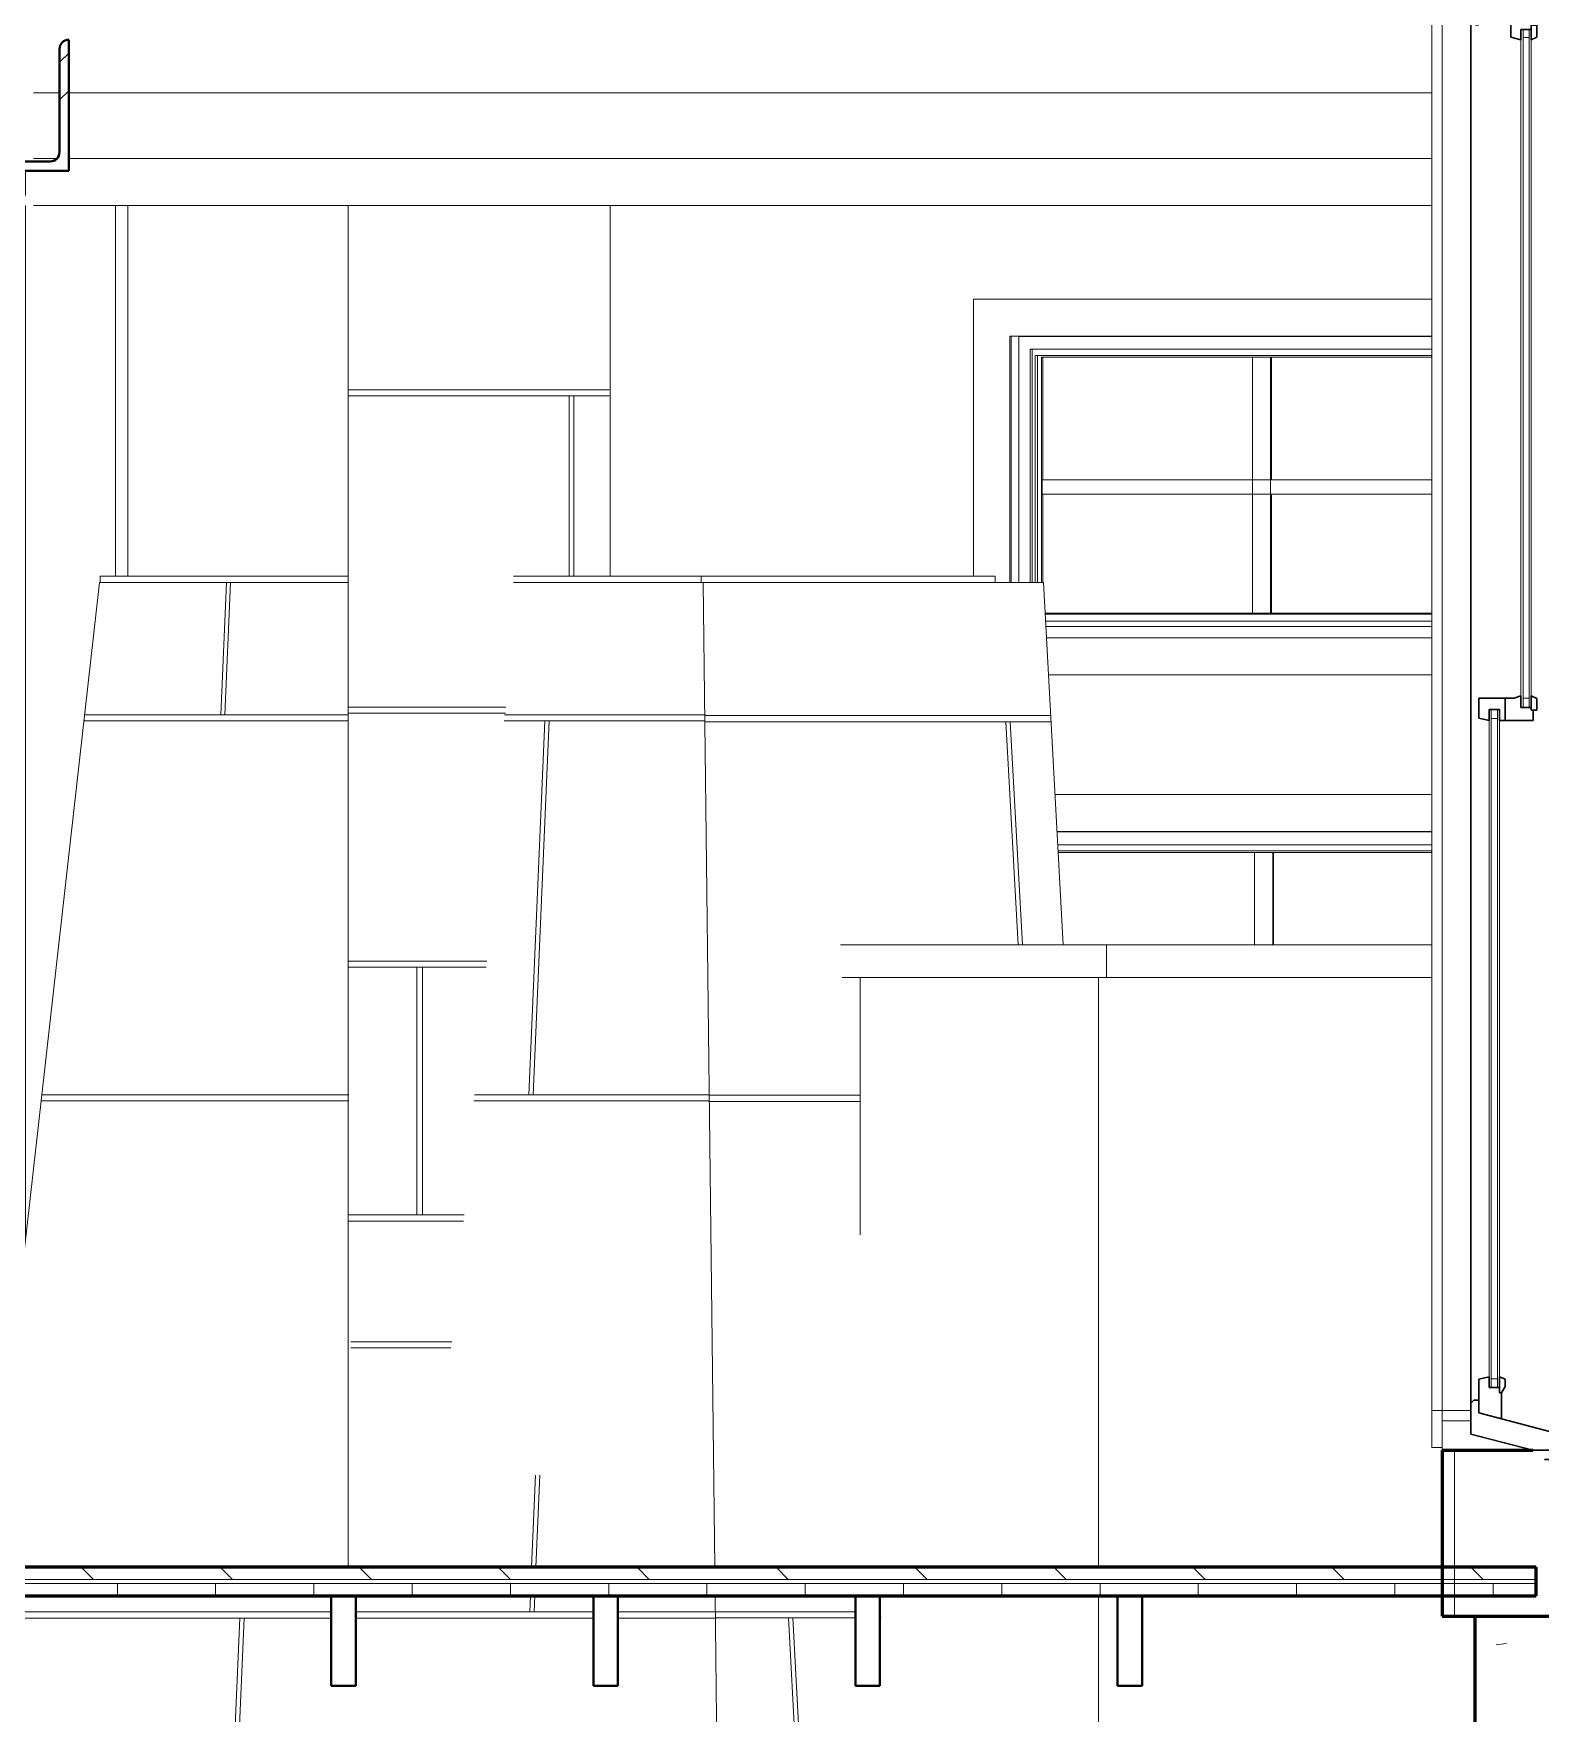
# Model space of a CAD drawing. Header units: inches. Extents: x 94 to 2128, y -110 to 279.
# Drawn here: x 424.6 to 516.6, y -6.4 to 96.1 of the extents above; entities that cross this region are included whole.
import ezdxf

# ---------------------------------------------------------------- set-up
doc = ezdxf.new("R2010")
doc.units = ezdxf.units.IN
doc.header["$MEASUREMENT"] = 0
for name, color, linetype, lineweight in [('A-FLOR', 192, 'Continuous', 18), ('A-FLOR-MCUT', 51, 'Continuous', 18), ('A-FLOR-PATT', 8, 'Continuous', 60), ('A-GLAZ', 151, 'Continuous', 18), ('A-WALL', 113, 'Continuous', 18), ('A-WALL-PATT', 111, 'Continuous', 18), ('I-WALL', 2, 'Continuous', 18), ('M-HVAC-CDFF', 50, 'Continuous', 9), ('Q-CASE', 31, 'Continuous', 9), ('S-BEAM', 12, 'Continuous', 9), ('S-FNDN', 32, 'Continuous', 18)]:
    doc.layers.add(name, color=color, linetype=linetype, lineweight=lineweight)

# ---------------------------------------------------------------- blocks, each defined once
blk = doc.blocks.new('L-Angle - L8X4X9_16-1195451-Section - East_West - Looking South - Entry')
at = {"layer": 'S-BEAM'}
h = blk.add_hatch(dxfattribs=at)
h.set_pattern_fill('FP_10', color=256, style=0, pattern_type=2)
h.set_pattern_definition([(45, (267.742, 68.948), (-4.75176, 4.75176), []), (45, (267.742, 76.148), (-4.75176, 4.75176), [])])
h.paths.add_polyline_path([(422.78, 87.75), (426.78, 87.75), (426.78, 95.75), (426.38, 95.59), (426.22, 95.19), (426.22, 88.88), (426.05, 88.48), (425.65, 88.31), (423.34, 88.31), (422.94, 88.15)], flags=0)
at = {"layer": 'S-BEAM', "lineweight": 40}
for p, q in [((426.78, 87.75), (426.78, 95.75)), ((426.22, 95.19), (426.22, 88.88)), ((425.65, 88.31), (423.34, 88.31)), ((422.78, 87.75), (426.78, 87.75))]:
    blk.add_line(p, q, dxfattribs=at)
for centre, radius, start, end in [((426.78, 95.19), 0.563, 90, 180), ((423.34, 87.75), 0.562, 90, 180), ((425.65, 88.88), 0.563, 270, 0)]:
    blk.add_arc(centre, radius, start, end, dxfattribs=at)
blk = doc.blocks.new('Dimension Lumber - 2x6_s-1346429-Section - East_West - Looking South - Entry')
at = {"layer": 'S-BEAM', "lineweight": 40}
for p, q in [((444.31, 0.75), (442.81, 0.75)), ((442.81, 0.75), (442.81, -4.75)), ((444.31, -4.75), (444.31, 0.75)), ((442.81, -4.75), (444.31, -4.75))]:
    blk.add_line(p, q, dxfattribs=at)
blk = doc.blocks.new('Dimension Lumber - 2x6_s-1346430-Section - East_West - Looking South - Entry')
at = {"layer": 'S-BEAM', "lineweight": 40}
for p, q in [((460.31, 0.75), (458.81, 0.75)), ((458.81, 0.75), (458.81, -4.75)), ((460.31, -4.75), (460.31, 0.75)), ((458.81, -4.75), (460.31, -4.75))]:
    blk.add_line(p, q, dxfattribs=at)
blk = doc.blocks.new('Dimension Lumber - 2x6_s-1346431-Section - East_West - Looking South - Entry')
at = {"layer": 'S-BEAM', "lineweight": 40}
for p, q in [((476.31, 0.75), (474.81, 0.75)), ((474.81, 0.75), (474.81, -4.75)), ((476.31, -4.75), (476.31, 0.75)), ((474.81, -4.75), (476.31, -4.75))]:
    blk.add_line(p, q, dxfattribs=at)
blk = doc.blocks.new('Window-Awning-Andersen-400_Series - 31-1_2_ x 20-1_2_-1256175-Section - East_West - Looking South - Entry')
at = {"layer": 'A-GLAZ', "lineweight": 9}
for p, q in [((510.01, 79.91), (482.01, 79.91)), ((482.01, 79.91), (482.01, 62.99)), ((484.24, 62.62), (484.24, 77.66)), ((484.24, 77.66), (510.01, 77.66)), ((484.32, 62.62), (484.32, 77.66)), ((484.32, 77.66), (484.32, 62.62)), ((484.78, 77.64), (510.01, 77.64)), ((484.78, 62.62), (484.78, 77.64)), ((485.48, 62.62), (485.48, 76.85)), ((485.48, 76.85), (510.01, 76.85)), ((485.61, 62.62), (485.61, 76.85)), ((485.79, 62.62), (485.79, 76.48)), ((485.79, 76.48), (510.01, 76.48)), ((485.92, 62.62), (485.92, 76.48)), ((486.17, 62.62), (486.17, 76.38)), ((486.17, 76.38), (510.01, 76.38)), ((486.26, 76.38), (486.26, 68.88)), ((486.26, 68), (486.26, 62.62)), ((510.01, 60.75), (486.4, 60.75)), ((486.4, 60.67), (510.01, 60.67)), ((486.42, 60.26), (510.01, 60.26)), ((510.01, 59.92), (486.44, 59.92)), ((510.01, 59.23), (486.48, 59.23)), ((486.6, 56.98), (510.01, 56.98))]:
    blk.add_line(p, q, dxfattribs=at)
at = {"layer": 'A-GLAZ'}
for p, q in [((499.05, 76.38), (499.05, 60.75)), ((500.16, 60.75), (500.16, 76.38)), ((500.21, 76.38), (500.21, 68.88)), ((510.01, 68.88), (486.21, 68.88)), ((486.21, 68.88), (486.21, 68)), ((486.21, 68), (510.01, 68)), ((500.21, 68), (500.21, 60.75))]:
    blk.add_line(p, q, dxfattribs=at)
blk = doc.blocks.new('Window-Casement-Andersen-400_Series - 31-1_2_ x 71-7_8_-1256016-Section - East_West - Looking South - Entry')
at = {"layer": 'A-GLAZ', "lineweight": 9}
for p, q in [((510.01, 49.66), (487, 49.66)), ((487.13, 47.41), (510.01, 47.41)), ((487.13, 47.39), (510.01, 47.39)), ((487.17, 46.6), (510.01, 46.6)), ((487.19, 46.23), (510.01, 46.23)), ((487.2, 46.13), (510.01, 46.13))]:
    blk.add_line(p, q, dxfattribs=at)
at = {"layer": 'A-GLAZ'}
for p, q in [((499.17, 46.13), (499.17, 40.5)), ((500.29, 40.5), (500.29, 46.13)), ((500.34, 46.13), (500.34, 40.5))]:
    blk.add_line(p, q, dxfattribs=at)
blk = doc.blocks.new('Walls 7 - Walls 7-1353541-Section - East_West - Looking South - Entry')
at = {"layer": 'A-WALL-PATT', "lineweight": 9}
h = blk.add_hatch(dxfattribs=at)
h.set_pattern_fill('FP_14', color=256, style=0, pattern_type=2)
h.set_pattern_definition([(180, (487.32, 31.27), (-36.28, 143.74), [42.426, 0, 0, 0]), (180, (488.32, 54.48), (-36.28, 143.74), [42.426, 0, 0, 0]), (180, (488.98, 69.95), (-36.28, 143.74), [42.426, 0, 0, 0]), (180, (489.31, 77.68), (-36.28, 143.74), [42.426, 0, 0, 0]), (180, (489.97, 93.15), (-36.28, 143.74), [42.426, 0, 0, 0]), (180, (490.63, 108.63), (-36.28, 143.74), [42.426, 0, 0, 0]), (180, (491.46, 127.97), (-36.28, 143.74), [42.426, 0, 0, 0]), (180, (492.12, 143.44), (-36.28, 143.74), [42.426, 0, 0, 0]), (180, (487.31, 30.9), (-36.28, 143.74), [42.426, 0, 0, 0]), (180, (488.3, 54.1), (-36.28, 143.74), [42.426, 0, 0, 0]), (180, (488.96, 69.57), (-36.28, 143.74), [42.426, 0, 0, 0]), (180, (489.3, 77.31), (-36.28, 143.74), [42.426, 0, 0, 0]), (180, (489.96, 92.78), (-36.28, 143.74), [42.426, 0, 0, 0]), (180, (490.62, 108.25), (-36.28, 143.74), [42.426, 0, 0, 0]), (180, (491.44, 127.59), (-36.28, 143.74), [42.426, 0, 0, 0]), (180, (492.1, 143.06), (-36.28, 143.74), [42.426, 0, 0, 0]), (87.55, (454.8, 31.267), (-42.427, -0.0001), [22.854, -121.015]), (87.55, (478.42, 54.475), (-42.427, -0.0001), [15.11, -128.758]), (87.55, (457.867, 69.946), (-42.427, -0.0001), [7.368, -136.5]), (87.55, (451.126, 77.68), (-42.427, -0.0001), [15.11, -128.758]), (87.55, (473.71, 93.154), (-42.427, -0.0001), [15.11, -128.758]), (87.55, (459.52, 108.626), (-42.427, -0.0001), [18.983, -124.886]), (87.55, (485.097, 127.965), (-42.427, -0.0001), [15.111, -128.758]), (87.55, (461.01, 143.437), (-42.427, -0.0001), [8.367, -135.501]), (87.55, (455.063, 31.267), (-42.427, -0.0001), [22.854, -121.015]), (87.55, (478.683, 54.475), (-42.427, -0.0001), [15.11, -128.758]), (87.55, (458.13, 69.946), (-42.427, -0.0001), [7.368, -136.5]), (87.55, (451.39, 77.68), (-42.427, -0.0001), [15.11, -128.758]), (87.55, (473.974, 93.154), (-42.427, -0.0001), [15.11, -128.758]), (87.55, (459.786, 108.626), (-42.427, -0.0001), [18.983, -124.886]), (87.55, (485.36, 127.965), (-42.427, -0.0001), [15.111, -128.758]), (87.55, (461.275, 143.437), (-42.427, -0.0001), [8.367, -135.501])])
h.paths.add_polyline_path([(426.69, -46.5), (466.8, -46.5), (466.24, 0.75), (460.31, 0.75), (460.31, -4.75), (458.81, -4.75), (458.81, 0.75), (444.31, 0.75), (444.31, -4.75), (442.81, -4.75), (442.81, 0.75), (421.68, 0.75), (420.86, -6.5), (426.38, -6.5), (426.38, -9.72), (426.69, -9.66), (426.69, -42.34)], flags=0)
h.paths.add_polyline_path([(441.93, 2.5), (444.69, 2.5), (444.07, 14.39), (443.84, 34.05), (443.84, 62.62), (428.66, 62.62), (421.88, 2.5), (432.26, 2.5)], flags=0)
h.paths.add_polyline_path([(448.2, 2.5), (466.22, 2.5), (465.51, 62.62), (453.94, 62.62), (452.78, 45.73), (450.88, 23.46), (449, 6.96)], flags=0)
h = blk.add_hatch(dxfattribs=at)
h.set_pattern_fill('FP_15', color=256, style=0, pattern_type=2)
h.set_pattern_definition([(180, (517.7, 31.24), (-50.26, 143.57), [42.426, 0, 0, 0]), (180, (516.44, 54.42), (-50.26, 143.57), [42.426, 0, 0, 0]), (180, (515.6, 69.88), (-50.26, 143.57), [42.426, 0, 0, 0]), (180, (515.17, 77.6), (-50.26, 143.57), [42.426, 0, 0, 0]), (180, (514.33, 93.06), (-50.26, 143.57), [42.426, 0, 0, 0]), (180, (513.49, 108.51), (-50.26, 143.57), [42.426, 0, 0, 0]), (180, (512.43, 127.83), (-50.26, 143.57), [42.426, 0, 0, 0]), (180, (511.59, 143.28), (-50.26, 143.57), [42.426, 0, 0, 0]), (180, (517.73, 30.87), (-50.26, 143.57), [42.426, 0, 0, 0]), (180, (516.46, 54.05), (-50.26, 143.57), [42.426, 0, 0, 0]), (180, (515.62, 69.5), (-50.26, 143.57), [42.426, 0, 0, 0]), (180, (515.2, 77.23), (-50.26, 143.57), [42.426, 0, 0, 0]), (180, (514.35, 92.68), (-50.26, 143.57), [42.426, 0, 0, 0]), (180, (513.51, 108.14), (-50.26, 143.57), [42.426, 0, 0, 0]), (180, (512.45, 127.45), (-50.26, 143.57), [42.426, 0, 0, 0]), (180, (511.61, 142.91), (-50.26, 143.57), [42.426, 0, 0, 0]), (93.125, (485.18, 31.24), (-42.426, 0.0002), [22.84, -120.945]), (93.125, (506.54, 54.42), (-42.426, 0.0002), [15.103, -128.684]), (93.125, (484.484, 69.875), (-42.426, 0.0002), [7.364, -136.422]), (93.125, (476.99, 77.6), (-42.426, 0.0002), [15.103, -128.684]), (93.125, (498.07, 93.056), (-42.426, 0.0002), [15.103, -128.684]), (93.125, (482.375, 108.51), (-42.426, 0.0002), [18.972, -124.815]), (93.125, (506.07, 127.83), (-42.426, 0.0002), [15.103, -128.684]), (93.125, (480.477, 143.28), (-42.426, 0.0002), [8.363, -135.424]), (93.125, (485.445, 31.24), (-42.426, 0.0002), [22.84, -120.945]), (93.125, (506.806, 54.42), (-42.426, 0.0002), [15.103, -128.684]), (93.125, (484.75, 69.875), (-42.426, 0.0002), [7.364, -136.422]), (93.125, (477.257, 77.6), (-42.426, 0.0002), [15.103, -128.684]), (93.125, (498.333, 93.056), (-42.426, 0.0002), [15.103, -128.684]), (93.125, (482.64, 108.51), (-42.426, 0.0002), [18.972, -124.815]), (93.125, (506.334, 127.83), (-42.426, 0.0002), [15.103, -128.684]), (93.125, (480.74, 143.28), (-42.426, 0.0002), [8.363, -135.424])])
h.paths.add_polyline_path([(478.89, -46.5), (476.31, 0.72), (476.31, -4.75), (474.81, -4.75), (474.81, 0.75), (466.24, 0.75), (466.8, -46.5)], flags=0)
h.paths.add_polyline_path([(466.22, 2.5), (476.21, 2.5), (475.1, 22.78), (475.1, 38.5), (474, 38.5), (473.89, 40.5), (487.5, 40.5), (486.29, 62.62), (465.51, 62.62), (466.19, 5.08)], flags=0)
at = {"layer": 'A-WALL'}
for p, q in [((428.66, 62.62), (421.88, 2.5)), ((428.66, 62.62), (443.84, 62.62)), ((453.94, 62.62), (465.51, 62.62)), ((466.22, 2.5), (465.51, 62.62)), ((465.51, 62.62), (486.29, 62.62)), ((487.5, 40.5), (486.29, 62.62)), ((466.8, -46.5), (466.24, 0.75))]:
    blk.add_line(p, q, dxfattribs=at)
blk = doc.blocks.new('Window-Double_Hung-Andersen-400_Series-Tilt_Wash - 25-5_8_ x 88-7_8_-1260955-Section - East_West - Looking South - Entry')
at = {"layer": 'A-GLAZ', "lineweight": 30}
for p, q in [((516.88, 102.25), (516.88, 98)), ((518.44, 102.25), (516.88, 102.25)), ((518.44, 94.37), (518.44, 102.25)), ((518.44, 101.75), (518.44, 101.38)), ((518.44, 101.38), (518.44, 97.75)), ((518.26, 98), (512.38, 98)), ((512.38, 98), (512.38, 10.62)), ((518.26, 9.06), (518.26, 98)), ((518.44, 97.75), (518.26, 97.75)), ((512.66, 96.66), (512.38, 96.94)), ((512.88, 96.66), (512.66, 96.66)), ((512.88, 97.31), (512.88, 96.66)), ((516.19, 97.31), (512.88, 97.31)), ((514.82, 97.31), (514.82, 95.91)), ((516.41, 96.63), (516.07, 96.63)), ((516.07, 95.75), (516.07, 96.63)), ((516.19, 96.63), (516.19, 97.31)), ((517.44, 96.75), (516.19, 96.75)), ((516.41, 95.91), (516.41, 96.63)), ((517.44, 97.06), (517.44, 96.75)), ((518.26, 97.06), (517.44, 97.06)), ((514.82, 95.91), (515.44, 95.75)), ((515.44, 95.75), (515.44, 96.38)), ((516.07, 96.38), (515.44, 96.38)), ((516.41, 95.91), (516.07, 95.75)), ((515.04, 55.56), (512.88, 55.56)), ((512.88, 55.56), (512.88, 54.34)), ((514.48, 55.56), (514.48, 54.19)), ((515.04, 55.56), (515.44, 55.69)), ((515.44, 55.69), (515.44, 54.99)), ((516.07, 55.69), (516.07, 54.81)), ((516.07, 55.69), (516.41, 55.53)), ((516.41, 54.81), (516.41, 55.53)), ((514.13, 54.86), (513.51, 54.86)), ((513.51, 54.86), (513.51, 54.19)), ((514.13, 54.19), (514.13, 54.86)), ((516.07, 54.99), (515.44, 54.99)), ((516.07, 54.81), (516.41, 54.81)), ((516.19, 54.19), (516.19, 54.81)), ((513.51, 54.19), (512.88, 54.34)), ((514.48, 54.19), (514.13, 54.19)), ((516.19, 54.19), (514.48, 54.19)), ((518.44, 8.92), (518.44, 54.27)), ((513.51, 14.12), (512.88, 13.97)), ((512.88, 11.91), (512.88, 13.97)), ((513.51, 13.46), (513.51, 14.12)), ((514.13, 13.46), (513.51, 13.46)), ((514.48, 13.97), (514.13, 14.12)), ((514.13, 14.12), (514.13, 13.15)), ((514.48, 13.53), (514.26, 13.15)), ((514.48, 13.53), (514.48, 13.97)), ((512.57, 12.69), (512.38, 12.5)), ((512.57, 12.69), (512.88, 12.69)), ((514.13, 13.15), (514.26, 13.15)), ((514.26, 11.55), (514.26, 13.15)), ((517.87, 10.6), (512.88, 11.91)), ((512.38, 10.62), (516.17, 9.63)), ((517.87, 10.2), (517.87, 10.6)), ((516.17, 9.63), (517.29, 9.63)), ((517.29, 9.63), (517.29, 9.06)), ((518.26, 10.09), (517.87, 10.2)), ((517.29, 9.06), (516.88, 9.06)), ((517.29, 9.06), (518.26, 9.06)), ((518.26, 9.06), (518.26, 8.95)), ((518.26, 8.95), (518.26, 9.06)), ((518.26, 8.95), (518.44, 8.92)), ((518.69, 8.88), (518.26, 8.95)), ((518.69, 7.13), (518.69, 8.88)), ((517.63, 7.13), (518.69, 7.13))]:
    blk.add_line(p, q, dxfattribs=at)
at = {"layer": 'A-GLAZ', "lineweight": 9}
for p, q in [((510.63, 99.56), (510.01, 99.56)), ((510.01, 99.56), (510.01, 9.81)), ((510.63, 9.81), (510.63, 99.56)), ((512.38, 97.94), (510.63, 97.94)), ((510.63, 97.94), (510.63, 11.44)), ((512.38, 11.44), (512.38, 97.94)), ((510.63, 97.31), (510.01, 97.31)), ((512.38, 97.31), (510.63, 97.31)), ((515.44, 95.75), (515.44, 55.69)), ((515.57, 96.38), (515.57, 95.75)), ((515.94, 95.88), (515.57, 95.88)), ((515.57, 95.75), (515.57, 55.69)), ((515.94, 96.38), (515.94, 95.75)), ((515.94, 95.75), (515.94, 55.69)), ((516.07, 95.75), (516.07, 55.69)), ((515.57, 54.99), (515.57, 55.69)), ((515.94, 55.56), (515.57, 55.56)), ((515.94, 54.99), (515.94, 55.69)), ((513.63, 54.19), (513.63, 54.86)), ((514.01, 54.19), (514.01, 54.86)), ((513.51, 54.19), (513.51, 14.12)), ((514.01, 54.31), (513.63, 54.31)), ((513.63, 54.19), (513.63, 14.12)), ((514.01, 54.19), (514.01, 14.12)), ((514.13, 54.19), (514.13, 14.12)), ((513.63, 14.12), (513.63, 13.46)), ((514.01, 14), (513.63, 14)), ((514.01, 14.12), (514.01, 13.46)), ((510.63, 12.06), (510.01, 12.06)), ((512.38, 12.06), (510.63, 12.06)), ((510.63, 11.44), (512.38, 11.44)), ((510.01, 9.81), (510.63, 9.81))]:
    blk.add_line(p, q, dxfattribs=at)
blk = doc.blocks.new('Casework 50 - Casework 8-1393679-Section - East_West - Looking South - Entry')
at = {"layer": 'Q-CASE'}
for p, q in [((428.7, 62.99), (443.84, 62.99)), ((428.7, 62.99), (428.7, 62.62)), ((443.84, 62.62), (428.7, 62.62)), ((453.94, 62.99), (465.39, 62.99)), ((465.39, 62.62), (453.94, 62.62)), ((465.39, 62.99), (483.35, 62.99)), ((465.39, 62.62), (465.39, 62.99)), ((483.35, 62.62), (483.35, 62.99))]:
    blk.add_line(p, q, dxfattribs=at)
blk = doc.blocks.new('Casework 8 - Casework 16-1426184-Section - East_West - Looking South - Entry')
at = {"layer": 'Q-CASE'}
for p, q in [((423.38, 86.25), (423.38, 87.75)), ((424.13, 86.25), (424.13, 87.75)), ((423.38, 15.83), (423.38, 85.62)), ((424.13, 22.48), (424.13, 85.62)), ((429.63, 62.99), (429.63, 85.62)), ((430.38, 62.99), (430.38, 85.62))]:
    blk.add_line(p, q, dxfattribs=at)
blk = doc.blocks.new('Casework 10 - Casework 8-1429979-Section - East_West - Looking South - Entry')
at = {"layer": 'Q-CASE'}
for p, q in [((473.89, 40.5), (490.15, 40.5)), ((490.15, 40.5), (510.01, 40.5)), ((490.15, 40.5), (490.15, 38.5)), ((490.15, 38.5), (474, 38.5)), ((510.01, 38.5), (490.15, 38.5))]:
    blk.add_line(p, q, dxfattribs=at)
blk = doc.blocks.new('FP_13-Section - East_West - Looking South - Entry')
at = {"layer": 'M-HVAC-CDFF'}
for p, q in [((443.84, 85.62), (443.84, 2.5)), ((459.84, 62.99), (459.84, 85.62)), ((444.01, 74.38), (443.87, 74.38)), ((444.01, 74), (443.87, 74)), ((444.24, 74.38), (444.01, 74.38)), ((444.24, 74), (444.01, 74)), ((444.71, 74.38), (444.24, 74.38)), ((444.24, 74.38), (444.24, 74.38)), ((444.71, 74), (444.24, 74)), ((444.24, 74), (444.24, 74)), ((445.33, 74.38), (444.71, 74.38)), ((445.33, 74), (444.71, 74)), ((446.09, 74.38), (445.33, 74.38)), ((446.09, 74), (445.33, 74)), ((446.98, 74.38), (446.09, 74.38)), ((446.98, 74), (446.09, 74)), ((447.97, 74.38), (446.98, 74.38)), ((447.97, 74), (446.98, 74)), ((449.05, 74.38), (447.97, 74.38)), ((449.05, 74), (447.97, 74)), ((450.19, 74.38), (449.05, 74.38)), ((450.19, 74), (449.05, 74)), ((451.37, 74.38), (450.19, 74.38)), ((451.37, 74), (450.19, 74)), ((452.56, 74.38), (451.37, 74.38)), ((452.56, 74), (451.37, 74)), ((453.73, 74.38), (452.56, 74.38)), ((453.73, 74), (452.56, 74)), ((454.86, 74.38), (453.73, 74.38)), ((454.86, 74), (453.73, 74)), ((455.92, 74.38), (454.86, 74.38)), ((455.92, 74), (454.86, 74)), ((456.9, 74.38), (455.92, 74.38)), ((456.9, 74), (455.92, 74)), ((457.76, 74.38), (456.9, 74.38)), ((457.76, 74), (456.9, 74)), ((457.34, 62.99), (457.34, 74)), ((457.61, 62.99), (457.61, 74)), ((458.49, 74.38), (457.76, 74.38)), ((458.49, 74), (457.76, 74)), ((459.08, 74.38), (458.49, 74.38)), ((459.08, 74), (458.49, 74)), ((459.51, 74.38), (459.08, 74.38)), ((459.51, 74), (459.08, 74)), ((459.77, 74.38), (459.51, 74.38)), ((459.77, 74), (459.51, 74)), ((444.01, 55), (443.87, 55)), ((444.01, 54.63), (443.87, 54.63)), ((444.24, 55), (444.01, 55)), ((444.24, 54.63), (444.01, 54.63)), ((444.71, 55), (444.24, 55)), ((444.24, 55), (444.24, 55)), ((444.71, 54.63), (444.24, 54.63)), ((444.24, 54.63), (444.24, 54.63)), ((445.33, 55), (444.71, 55)), ((445.33, 54.63), (444.71, 54.63)), ((446.09, 55), (445.33, 55)), ((446.09, 54.63), (445.33, 54.63)), ((446.98, 55), (446.09, 55)), ((446.98, 54.63), (446.09, 54.63)), ((447.97, 55), (446.98, 55)), ((447.97, 54.63), (446.98, 54.63)), ((449.05, 55), (447.97, 55)), ((449.05, 54.63), (447.97, 54.63)), ((450.19, 55), (449.05, 55)), ((450.19, 54.63), (449.05, 54.63)), ((451.37, 55), (450.19, 55)), ((451.37, 54.63), (450.19, 54.63)), ((452.56, 55), (451.37, 55)), ((452.56, 54.63), (451.37, 54.63)), ((453.47, 55), (452.56, 55)), ((453.44, 54.63), (452.56, 54.63)), ((444.01, 39.5), (443.87, 39.5)), ((444.01, 39.12), (443.87, 39.12)), ((444.24, 39.5), (444.01, 39.5)), ((444.24, 39.12), (444.01, 39.12)), ((444.71, 39.5), (444.24, 39.5)), ((444.24, 39.5), (444.24, 39.5)), ((444.71, 39.12), (444.24, 39.12)), ((444.24, 39.12), (444.24, 39.12)), ((445.33, 39.5), (444.71, 39.5)), ((445.33, 39.12), (444.71, 39.12)), ((446.09, 39.5), (445.33, 39.5)), ((446.09, 39.12), (445.33, 39.12)), ((446.98, 39.5), (446.09, 39.5)), ((446.98, 39.12), (446.09, 39.12)), ((447.97, 39.5), (446.98, 39.5)), ((447.97, 39.12), (446.98, 39.12)), ((449.05, 39.5), (447.97, 39.5)), ((449.05, 39.12), (447.97, 39.12)), ((448.04, 24), (448.04, 39.12)), ((448.37, 24), (448.37, 39.12)), ((450.19, 39.5), (449.05, 39.5)), ((450.19, 39.12), (449.05, 39.12)), ((451.37, 39.5), (450.19, 39.5)), ((451.37, 39.12), (450.19, 39.12)), ((452.3, 39.5), (451.37, 39.5)), ((452.27, 39.12), (451.37, 39.12)), ((444.01, 24), (443.87, 24)), ((444.01, 23.63), (443.87, 23.63)), ((444.24, 24), (444.01, 24)), ((444.24, 23.63), (444.01, 23.63)), ((444.71, 24), (444.24, 24)), ((444.24, 24), (444.24, 24)), ((444.71, 23.63), (444.24, 23.63)), ((444.24, 23.63), (444.24, 23.63)), ((445.33, 24), (444.71, 24)), ((445.33, 23.63), (444.71, 23.63)), ((446.09, 24), (445.33, 24)), ((446.09, 23.63), (445.33, 23.63)), ((446.98, 24), (446.09, 24)), ((446.98, 23.63), (446.09, 23.63)), ((447.97, 24), (446.98, 24)), ((447.97, 23.63), (446.98, 23.63)), ((449.05, 24), (447.97, 24)), ((449.05, 23.63), (447.97, 23.63)), ((450.19, 24), (449.05, 24)), ((450.19, 23.63), (449.05, 23.63)), ((450.93, 24), (450.19, 24)), ((450.89, 23.63), (450.19, 23.63)), ((444.24, 16.25), (444.01, 16.25)), ((444.24, 15.88), (444.01, 15.88)), ((444.71, 16.25), (444.24, 16.25)), ((444.24, 16.25), (444.24, 16.25)), ((444.71, 15.88), (444.24, 15.88)), ((444.24, 15.88), (444.24, 15.88)), ((445.33, 16.25), (444.71, 16.25)), ((445.33, 15.88), (444.71, 15.88)), ((446.09, 16.25), (445.33, 16.25)), ((446.09, 15.88), (445.33, 15.88)), ((446.98, 16.25), (446.09, 16.25)), ((446.98, 15.88), (446.09, 15.88)), ((447.97, 16.25), (446.98, 16.25)), ((447.97, 15.88), (446.98, 15.88)), ((449.05, 16.25), (447.97, 16.25)), ((449.05, 15.88), (447.97, 15.88)), ((450.16, 16.25), (449.05, 16.25)), ((450.11, 15.88), (449.05, 15.88))]:
    blk.add_line(p, q, dxfattribs=at)
blk = doc.blocks.new('Air Terminals 1 - Air Terminals 1-1437513-Section - East_West - Looking South - Entry')
at = {"layer": 'M-HVAC-CDFF'}
blk.add_blockref('FP_13-Section - East_West - Looking South - Entry', (0, 0), dxfattribs=at)

msp = doc.modelspace()

# ---------------------------------------------------------------- hatches: boundary and pattern name
at = {"layer": 'A-FLOR-PATT', "lineweight": 9}
h = msp.add_hatch(dxfattribs=at)
h.set_pattern_fill('FP_4', color=256, style=0, pattern_type=2)
h.set_pattern_definition([(135, (267.742, 68.948), (-4.24264, -4.24264), [])])
h.paths.add_polyline_path([(466.08125, 1.75), (516.38241, 1.75), (516.38241, 2.5), (422.88241, 2.5), (422.88241, 1.75), (461.25019, 1.75)], flags=0)
h = msp.add_hatch(dxfattribs=at)
h.set_pattern_fill('FP_3', color=256, style=0, pattern_type=2)
h.set_pattern_definition([(90, (267.742, 68.948), (-6, 4e-16), [])])
h.paths.add_polyline_path([(509.56081, 0.75), (516.38241, 0.75), (516.38241, 1.5), (422.88241, 1.5), (422.88241, 0.75), (499.89869, 0.75)], flags=0)
at = {"layer": 'A-WALL-PATT', "lineweight": 9}
h = msp.add_hatch(dxfattribs=at)
h.set_pattern_fill('FP_11', color=256, style=0, pattern_type=2)
h.set_pattern_definition([(0, (630.047, 48.5), (0, 4), [])])
h.paths.add_polyline_path([(600.54709, 52.25), (600.54709, 61.5), (633.04709, 61.5), (633.04709, 90.0569), (624.92209, 90.0569), (624.92209, 96.5), (518.44491, 96.5), (518.44491, 94.375), (519.23131, 94.375), (519.22294, 54.27421), (518.44491, 54.27421), (518.44491, 52.25), (521.88241, 52.25), (521.88241, 61.5), (560.67209, 61.5), (560.67209, 52.25), (560.92209, 52.25), (560.92209, 84.125), (600.29709, 84.125), (600.29709, 52.25)], flags=0)
h.paths.add_polyline_path([(461.25019, 85.625), (510.00741, 85.625), (510.00741, 96.5), (424.63241, 96.5), (424.63241, 88.3125), (425.65441, 88.3125), (426.05216, 88.47725), (426.21691, 88.875), (426.21691, 95.1875), (426.38241, 95.58556), (426.77941, 95.75), (426.77941, 87.75), (424.63241, 87.75), (424.63241, 85.625), (441.92594, 85.625)], flags=0)
h = msp.add_hatch(dxfattribs=at)
h.set_pattern_fill('FP_8', color=256, style=0, pattern_type=2)
h.set_pattern_definition([(50, (267.742, 68.948), (13.77135, -1.20496), [1.44, -15.84]), (355, (267.742, 68.948), (-2.6644, 14.4422), [1.152, -12.672]), (100.451, (268.889, 68.847), (11.1071, 13.23737), [1.224, -13.462]), (46.184, (267.742, 72.788), (20.4913, -3.1779), [2.16, -23.76]), (96.636, (269.449, 72.523), (17.9459, 18.7032), [1.836, -20.193]), (351.184, (267.742, 72.788), (17.9454, 18.7026), [1.728, -19.008]), (21, (269.662, 71.828), (11.4605, -7.73037), [1.44, -15.84]), (326, (269.662, 71.828), (4.67135, 13.92315), [1.152, -12.672]), (71.451, (270.617, 71.184), (16.1321, 6.19284), [1.224, -13.462]), (37.5, (267.742, 68.948), (0.23312, 6.39175), [0.634, -11.885, 0.634, -12.23, -12.72]), (37.5, (267.742, 68.948), (0.23312, 6.39175), [-25.382, 0.634, -12.086]), (7.5, (267.742, 68.948), (5.05073, 7.57304), [0.634, -6.701, 0.634, -11.597, -4.848]), (7.5, (267.742, 68.948), (5.05073, 7.57304), [-19.565, 0.634, -4.214]), (327.5, (263.46, 68.948), (10.24958, -0.43289), [0.634, -4.166, 0.634, -14.342, -19.872]), (327.5, (263.46, 68.948), (10.24958, -0.43289), [-19.776, 0.634, -19.238]), (317.5, (261.54, 68.948), (11.1974, 1.92214), [0.634, -5.606, 0.634, -9.312, -14.112]), (317.5, (261.54, 68.948), (11.1974, 1.92214), [-16.186, 0.634, -13.478])])
h.paths.add_polyline_path([(519.22294, -48.5), (522.63241, -48.5), (522.63241, -0.5), (512.63241, -0.5), (512.63241, -48.5)], flags=0)

# ---------------------------------------------------------------- linework, layer by layer
at = {"layer": 'A-FLOR', "lineweight": 60}
for p, q in [((516.38241, 2.5), (337.63241, 2.5)), ((516.38241, 0.75), (516.38241, 2.5)), ((337.63241, 0.75), (516.38241, 0.75))]:
    msp.add_line(p, q, dxfattribs=at)
at = {"layer": 'A-FLOR-MCUT'}
for p, q in [((516.38241, 1.75), (337.63241, 1.75)), ((516.38241, 1.5), (341.63241, 1.5))]:
    msp.add_line(p, q, dxfattribs=at)
at = {"layer": 'A-WALL'}
for p, q in [((424.63241, 85.625), (510.00741, 85.625)), ((510.63241, 9.625), (510.63241, 9.8125)), ((511.38241, -0.5), (511.38241, 9.625))]:
    msp.add_line(p, q, dxfattribs=at)
at = {"layer": 'A-WALL', "lineweight": 60}
for p, q in [((510.63241, 9.625), (510.63241, -0.5)), ((516.16881, 9.625), (510.63241, 9.625)), ((510.63241, -0.5), (517.63241, -0.5))]:
    msp.add_line(p, q, dxfattribs=at)
at = {"layer": 'I-WALL'}
for p, q in [((475.10391, 38.5), (475.10391, 22.78139)), ((489.64243, 38.5), (489.64243, 2.5)), ((489.64243, 0.75), (489.64243, -46.5))]:
    msp.add_line(p, q, dxfattribs=at)
at = {"layer": 'S-FNDN', "lineweight": 60}
msp.add_line((512.63241, -0.5), (512.63241, -48.5), dxfattribs=at)

# ---------------------------------------------------------------- block references
at = {"layer": 'A-GLAZ'}
for name in ['Window-Double_Hung-Andersen-400_Series-Tilt_Wash - 25-5_8_ x 88-7_8_-1260955-Section - East_West - Looking South - Entry', 'Window-Awning-Andersen-400_Series - 31-1_2_ x 20-1_2_-1256175-Section - East_West - Looking South - Entry', 'Window-Casement-Andersen-400_Series - 31-1_2_ x 71-7_8_-1256016-Section - East_West - Looking South - Entry']:
    msp.add_blockref(name, (0, 0), dxfattribs=at)
at = {"layer": 'A-WALL'}
msp.add_blockref('Walls 7 - Walls 7-1353541-Section - East_West - Looking South - Entry', (0, 0), dxfattribs=at)
at = {"layer": 'M-HVAC-CDFF'}
msp.add_blockref('Air Terminals 1 - Air Terminals 1-1437513-Section - East_West - Looking South - Entry', (0, 0), dxfattribs=at)
at = {"layer": 'Q-CASE'}
for name in ['Casework 8 - Casework 16-1426184-Section - East_West - Looking South - Entry', 'Casework 50 - Casework 8-1393679-Section - East_West - Looking South - Entry', 'Casework 10 - Casework 8-1429979-Section - East_West - Looking South - Entry']:
    msp.add_blockref(name, (0, 0), dxfattribs=at)
at = {"layer": 'S-BEAM'}
for name, p in [('L-Angle - L8X4X9_16-1195451-Section - East_West - Looking South - Entry', (0, 0)), ('Dimension Lumber - 2x6_s-1346429-Section - East_West - Looking South - Entry', (0, 0)), ('Dimension Lumber - 2x6_s-1346430-Section - East_West - Looking South - Entry', (0, 0)), ('Dimension Lumber - 2x6_s-1346431-Section - East_West - Looking South - Entry', (0, 0)), ('Dimension Lumber - 2x6_s-1346431-Section - East_West - Looking South - Entry', (16, 0))]:
    msp.add_blockref(name, p, dxfattribs=at)

doc.saveas('drawing.dxf')
